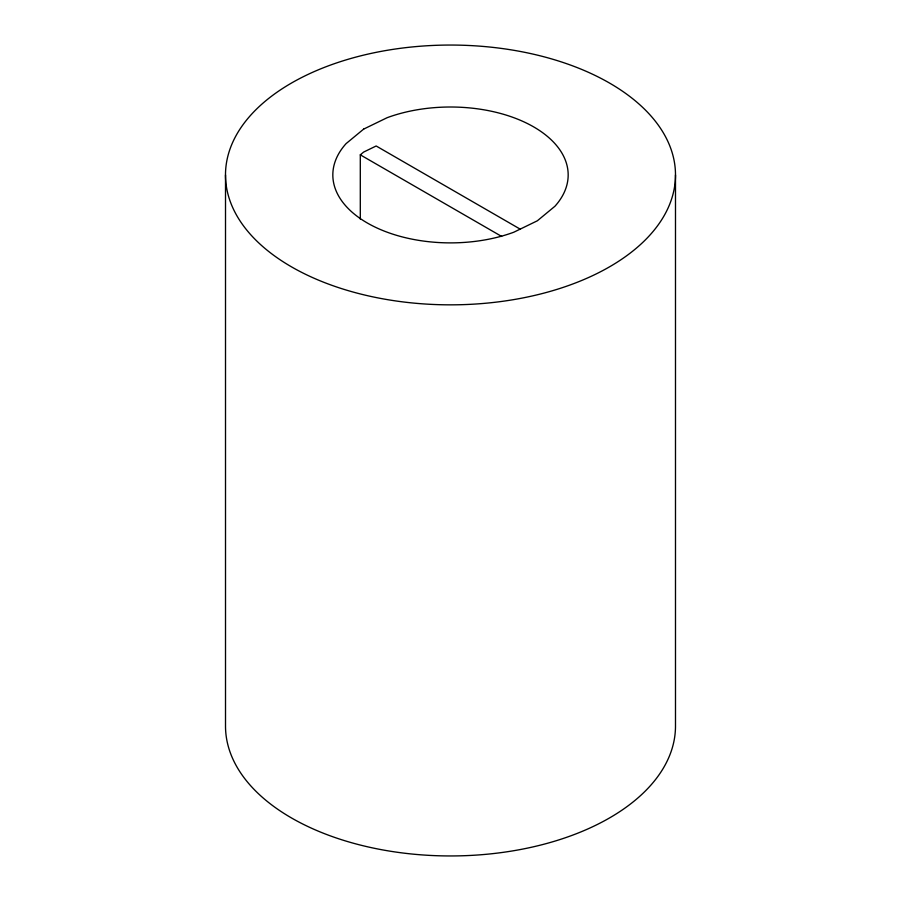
<?xml version="1.0" encoding="UTF-8"?>
<svg xmlns="http://www.w3.org/2000/svg" width="901" height="901" viewBox="0 0 901 901"><rect width="100%" height="100%" fill="white"/><g stroke="black" fill="none" stroke-linecap="round" stroke-linejoin="round"><path stroke-width="1.35" d="M360.299 219.134L360.299 154.837L363.655 152.066L376.168 145.985L519.978 229.012M360.299 154.837L501.677 236.456M675.491 174.94A224.991 129.89 0 0 1 338.01 287.442A224.991 129.89 0 0 1 338.01 62.451A224.991 129.89 0 0 1 675.491 174.94L675.491 726.06A224.991 129.89 0 0 1 450.5 855.95A224.991 129.89 0 0 1 225.509 726.06L225.509 174.94M363.655 129.102L346.063 143.642A117.671 67.935 0 0 0 371.099 225.081A117.671 67.935 0 0 0 513.829 232.21L537.345 220.79L554.937 206.25A117.671 67.935 0 0 0 529.901 124.811A117.671 67.935 0 0 0 387.171 117.682L363.655 129.102"/></g></svg>
